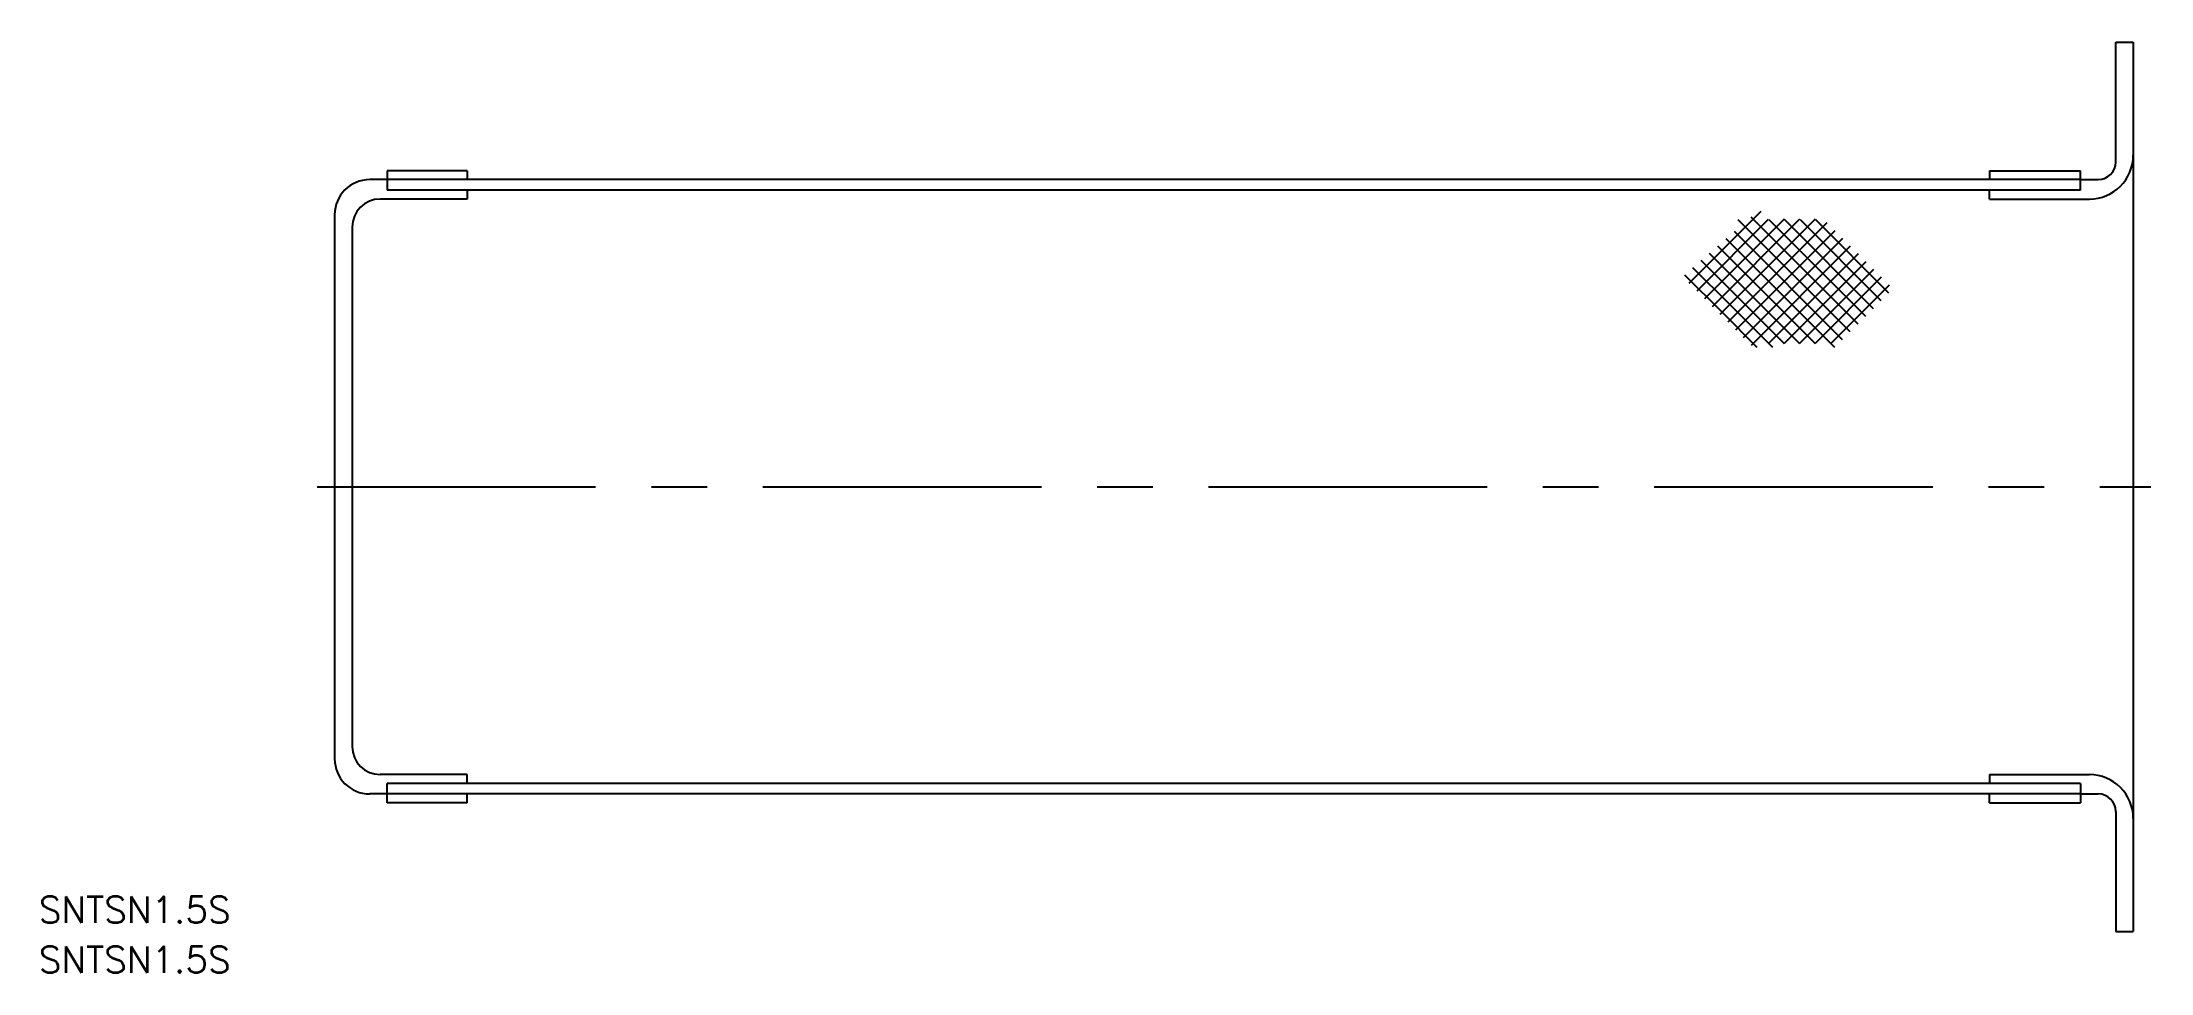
# Model space of a CAD drawing. Extents: x -33 to 207, y -55 to 51.
import ezdxf

# ---------------------------------------------------------------- set-up
doc = ezdxf.new("R2010")
doc.units = 0
doc.linetypes.add('CENTER', pattern=[50.8, 31.75, -6.35, 6.35, -6.35])
doc.layers.get('0').update_dxf_attribs({"linetype": 'CONTINUOUS'})
doc.layers.add('CENTER', color=1, linetype='CENTER')
doc.styles.get("Standard").update_dxf_attribs({"font": 'txt.shx', "height": 3, "bigfont": 'bigfont.shx'})

msp = doc.modelspace()

# ---------------------------------------------------------------- linework, layer by layer
at = {"color": 7, "linetype": 'CONTINUOUS'}
for p, q in [((203, 50.66), (205, 50.66)), ((203, 37), (203, 50.66)), ((205, 50.66), (205, -50.66)), ((199, 35), (4, 35)), ((15.11, 36), (6, 36)), ((6, 36), (6, 33.79)), ((199, 33.79), (6, 33.79)), ((15.11, 36), (15.11, 35)), ((15.11, 33.79), (15.11, 32.79)), ((188.6, 36), (199, 36)), ((188.6, 36), (188.6, 35)), ((188.6, 32.79), (188.6, 33.79)), ((199, 33.79), (199, 36)), ((199, 35), (201, 35)), ((15.11, 32.79), (5.2, 32.79)), ((162.55, 31.37), (154.36, 23.17)), ((188.6, 32.79), (200, 32.79)), ((0, 31), (0, -31)), ((2, 29.59), (2, -29.59)), ((163.4, 30.44), (155.24, 22.28)), ((165.21, 30.48), (156.12, 21.4)), ((166.97, 30.48), (157.01, 20.52)), ((168.74, 30.48), (157.89, 19.63)), ((170.09, 30.07), (158.78, 18.75)), ((159.51, 29.11), (171.82, 16.8)), ((170.98, 29.18), (159.66, 17.86)), ((159.94, 30.44), (172.7, 17.68)), ((161.4, 30.76), (173.59, 18.57)), ((161.4, 30.76), (173.59, 18.57)), ((163.48, 30.44), (174.47, 19.45)), ((165.21, 30.48), (175.35, 20.33)), ((165.21, 30.48), (175.35, 20.33)), ((167.02, 30.44), (176.24, 21.22)), ((168.78, 30.44), (177.12, 22.1)), ((156.67, 26.64), (166.97, 16.34)), ((157.62, 27.46), (168.74, 16.34)), ((157.62, 27.46), (168.74, 16.34)), ((158.56, 28.29), (170.93, 15.92)), ((171.86, 28.3), (160.54, 16.98)), ((172.74, 27.41), (161.43, 16.1)), ((173.63, 26.53), (163.44, 16.34)), ((153.84, 24.17), (158.14, 19.88)), ((154.78, 25), (159.02, 20.76)), ((155.73, 25.82), (165.21, 16.34)), ((174.51, 25.65), (165.21, 16.34)), ((175.4, 24.76), (166.97, 16.34)), ((176.28, 23.88), (168.74, 16.34)), ((177.16, 22.99), (170.51, 16.34)), ((158.14, 19.88), (162.1, 15.91)), ((159.02, 20.76), (163.87, 15.91)), ((15.11, -32.79), (5.2, -32.79)), ((15.11, -33.79), (15.11, -32.79)), ((188.6, -32.79), (200, -32.79)), ((188.6, -32.79), (188.6, -33.79)), ((199, -35), (4, -35)), ((199, -33.79), (6, -33.79)), ((6, -36), (6, -33.79)), ((15.11, -36), (6, -36)), ((15.11, -36), (15.11, -35)), ((188.6, -36), (188.6, -35)), ((188.6, -36), (199, -36)), ((199, -33.79), (199, -36)), ((199, -35), (201, -35)), ((203, -37), (203, -50.66)), ((203, -50.66), (205, -50.66))]:
    msp.add_line(p, q, dxfattribs=at)
for centre, radius, start, end in [((200, 37.79), 5, 270, 0), ((201, 37), 2, 270, 0), ((4, 31), 4, 90, 180), ((5.2, 29.59), 3.2, 90, 180), ((4, -31), 4, 180, 270), ((5.2, -29.59), 3.2, 180, 270), ((200, -37.79), 5, 0, 90), ((201, -37), 2, 360, 90)]:
    msp.add_arc(centre, radius, start, end, dxfattribs=at)
at = {"layer": 'CENTER', "color": 1, "linetype": 'CENTER'}
msp.add_line((-2, 0), (207, 0), dxfattribs=at)

# ---------------------------------------------------------------- texts
at = {"color": 7, "linetype": 'CONTINUOUS'}
for p in [(-33.72, -49.7), (-33.72, -55.38)]:
    msp.add_text('SNTSN1.5S', height=3, dxfattribs=at).set_placement(p)

doc.saveas('drawing.dxf')
